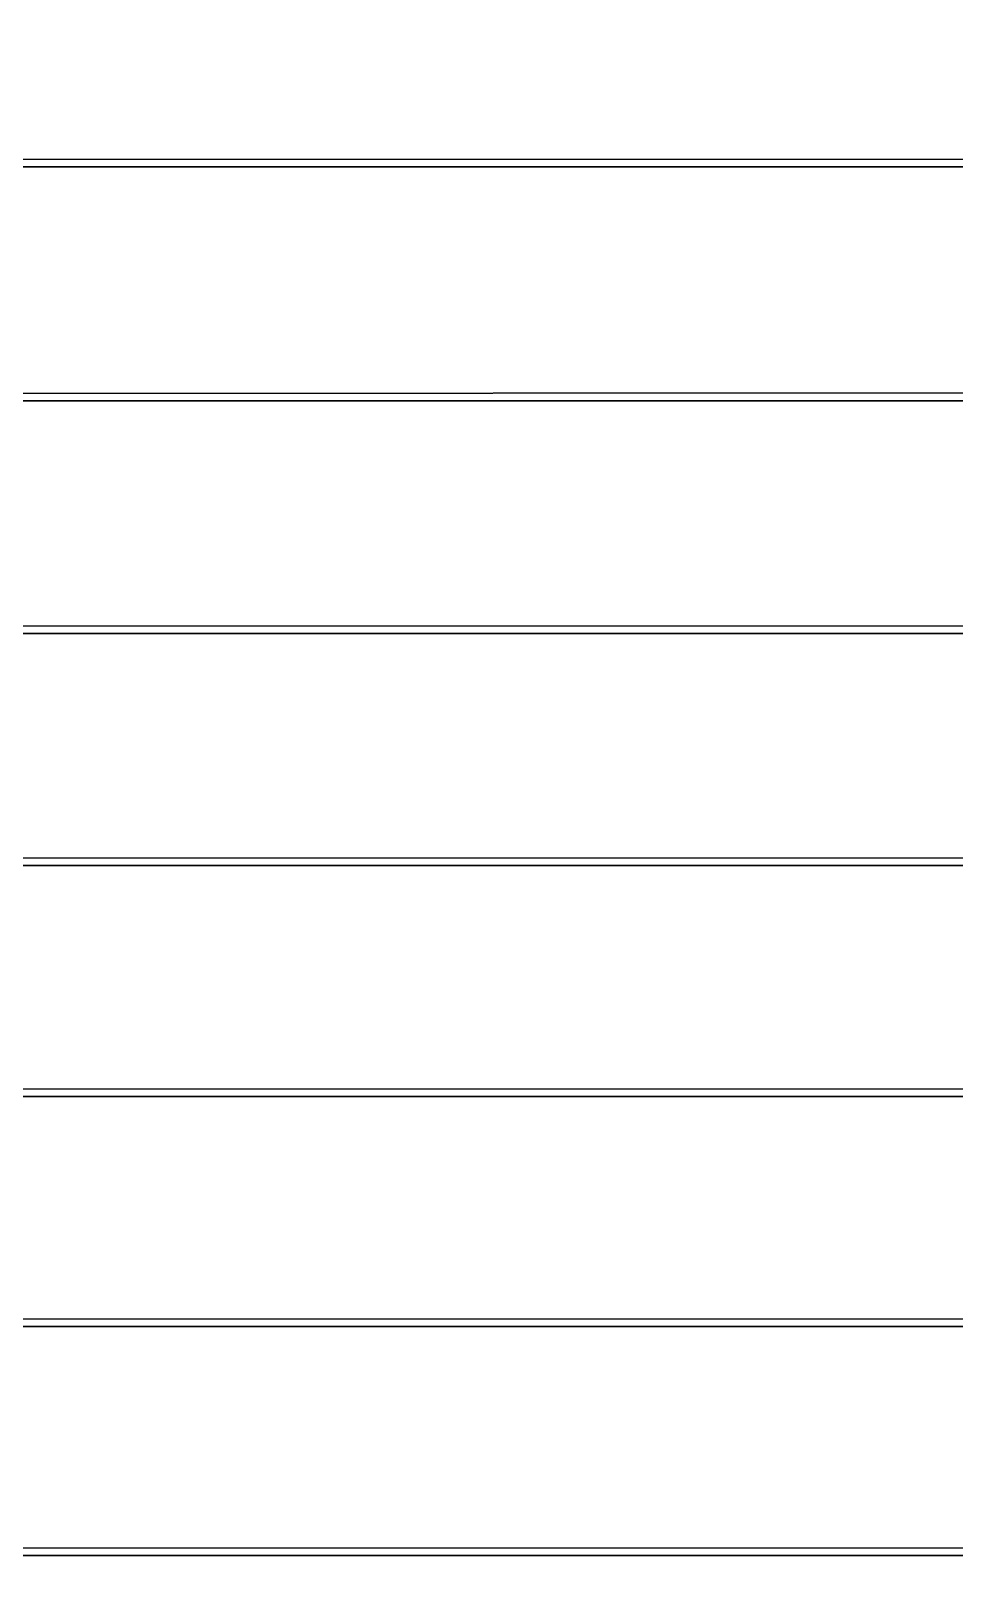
# Model space of a CAD drawing. Header units: inches. Extents: x -38100 to 38100, y 0 to 31750.
# Drawn here: x -35693.5 to -35587.9, y 2331.1 to 2508.8 of the extents above; entities that cross this region are included whole.
import ezdxf

# ---------------------------------------------------------------- set-up
doc = ezdxf.new("R2010")
doc.units = ezdxf.units.IN
doc.header["$LTSCALE"] = 65.185185
doc.header["$MEASUREMENT"] = 0
doc.layers.add('36', color=7, linetype='CONTINUOUS')
doc.layers.add('41', color=7, linetype='CONTINUOUS')

msp = doc.modelspace()

# ---------------------------------------------------------------- linework, layer by layer
at = {"layer": '36', "color": 7, "linetype": 'CONTINUOUS', "true_color": 0xa89b88}
for points in [[(-38100, 6350, -45720), (38100, 6350, -45720), (-38100, 0, -45720), (-38100, 6350, -45720)], [(38100, 6350, -45720), (38100, 0, -45720), (-38100, 0, -45720), (38100, 6350, -45720)]]:
    msp.add_3dface(points, dxfattribs=at)
at = {"layer": '41', "color": 7, "linetype": 'CONTINUOUS', "true_color": 0xa89b88}
for points in [[(38100, 2493.28, 44414.62), (38100, 2520.11, 44435.02), (-38100, 2493.28, 44414.62), (38100, 2493.28, 44414.62)], [(-38100, 2493.28, 44414.62), (38100, 2520.11, 44435.02), (-38100, 2520.11, 44435.02), (-38100, 2493.28, 44414.62)], [(38100, 2466.57, 44394.09), (38100, 2493.28, 44414.62), (-38100, 2466.57, 44394.09), (38100, 2466.57, 44394.09)], [(-38100, 2466.57, 44394.09), (38100, 2493.28, 44414.62), (-38100, 2493.28, 44414.62), (-38100, 2466.57, 44394.09)], [(38100, 2439.96, 44373.41), (38100, 2466.57, 44394.09), (-38100, 2439.96, 44373.41), (38100, 2439.96, 44373.41)], [(-38100, 2439.96, 44373.41), (38100, 2466.57, 44394.09), (-38100, 2466.57, 44394.09), (-38100, 2439.96, 44373.41)], [(38100, 2413.46, 44352.59), (38100, 2439.96, 44373.41), (-38100, 2413.46, 44352.59), (38100, 2413.46, 44352.59)], [(-38100, 2413.46, 44352.59), (38100, 2439.96, 44373.41), (-38100, 2439.96, 44373.41), (-38100, 2413.46, 44352.59)], [(38100, 2387.08, 44331.63), (38100, 2413.46, 44352.59), (-38100, 2387.08, 44331.63), (38100, 2387.08, 44331.63)], [(-38100, 2387.08, 44331.63), (38100, 2413.46, 44352.59), (-38100, 2413.46, 44352.59), (-38100, 2387.08, 44331.63)], [(38100, 2360.8, 44310.53), (38100, 2387.08, 44331.63), (-38100, 2360.8, 44310.53), (38100, 2360.8, 44310.53)], [(-38100, 2360.8, 44310.53), (38100, 2387.08, 44331.63), (-38100, 2387.08, 44331.63), (-38100, 2360.8, 44310.53)], [(38100, 2334.64, 44289.29), (38100, 2360.8, 44310.53), (-38100, 2334.64, 44289.29), (38100, 2334.64, 44289.29)], [(-38100, 2334.64, 44289.29), (38100, 2360.8, 44310.53), (-38100, 2360.8, 44310.53), (-38100, 2334.64, 44289.29)], [(38100, 2308.59, 44267.91), (38100, 2334.64, 44289.29), (-38100, 2308.59, 44267.91), (38100, 2308.59, 44267.91)], [(-38100, 2308.59, 44267.91), (38100, 2334.64, 44289.29), (-38100, 2334.64, 44289.29), (-38100, 2308.59, 44267.91)]]:
    msp.add_3dface(points, dxfattribs=at)

doc.saveas('drawing.dxf')
